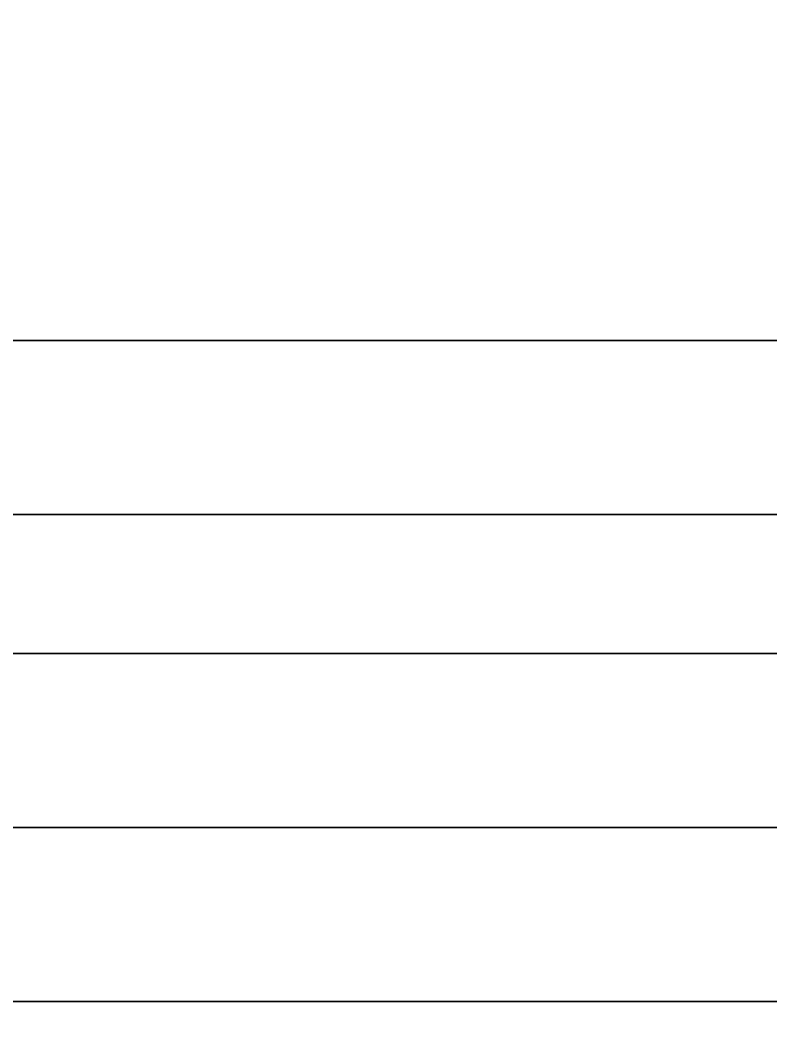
# Model space of a CAD drawing. Extents: x -100 to 2892, y -123 to 2616.
# Drawn here: x 88.4 to 131.5, y 1935.1 to 1992.4 of the extents above; entities that cross this region are included whole.
import ezdxf

# ---------------------------------------------------------------- set-up
doc = ezdxf.new("R2010")
doc.units = 0
for name, color, linetype in [('LAYER0', 7, 'CONTINUOUS'), ('LAYER229', 9, 'CONTINUOUS'), ('LAYER362', 9, 'CONTINUOUS'), ('LAYER363', 9, 'CONTINUOUS'), ('LAYER91', 7, 'CONTINUOUS'), ('LAYER93', 7, 'CONTINUOUS'), ('LAYER98', 7, 'CONTINUOUS')]:
    doc.layers.add(name, color=color, linetype=linetype)

msp = doc.modelspace()

# ---------------------------------------------------------------- linework, layer by layer
at = {"layer": 'LAYER0', "invisible_edges": 1}
for points in [[(2892.49, 2616, -5), (-100, -100.32, -5), (-100, 2616, -5), (2892.49, 2616, -5)], [(-100, -100.32, -5), (2892.49, 2616, -5), (2892.49, -100.32, -5), (-100, -100.32, -5)], [(2892.49, -100.32), (-100, 2616), (-100, -100.32), (2892.49, -100.32)], [(-100, 2616), (2892.49, -100.32), (2892.49, 2616), (-100, 2616)]]:
    msp.add_3dface(points, dxfattribs=at)
at = {"layer": 'LAYER229', "invisible_edges": 1}
for points in [[(466.5, 1936, 83), (50, 1936, 2537), (466.5, 1936, 2537), (466.5, 1936, 83)], [(50, 1936, 2537), (466.5, 1936, 83), (50, 1936, 83), (50, 1936, 2537)], [(466.5, 1936, 83), (50, 1918, 83), (50, 1936, 83), (466.5, 1936, 83)], [(50, 1918, 83), (466.5, 1936, 83), (466.5, 1918, 83), (50, 1918, 83)], [(466.5, 1918, 2537), (50, 1936, 2537), (50, 1918, 2537), (466.5, 1918, 2537)], [(50, 1936, 2537), (466.5, 1918, 2537), (466.5, 1936, 2537), (50, 1936, 2537)]]:
    msp.add_3dface(points, dxfattribs=at)
at = {"layer": 'LAYER362', "invisible_edges": 1}
for points in [[(1282, 1964, 2640), (48.00001, 1946, 2640), (1282, 1946, 2640), (1282, 1964, 2640)], [(48.00001, 1946, 2640), (1282, 1964, 2640), (48.00001, 1964, 2640), (48.00001, 1946, 2640)], [(48.00001, 1964, 2540), (1282, 1946, 2540), (48.00001, 1946, 2540), (48.00001, 1964, 2540)], [(1282, 1946, 2540), (48.00001, 1964, 2540), (1282, 1964, 2540), (1282, 1946, 2540)], [(1282, 1964, 2640), (48.00001, 1964, 2540), (48.00001, 1964, 2640), (1282, 1964, 2640)], [(48.00001, 1964, 2540), (1282, 1964, 2640), (1282, 1964, 2540), (48.00001, 1964, 2540)], [(1282, 1946, 2540), (48.00001, 1946, 2640), (48.00001, 1946, 2540), (1282, 1946, 2540)], [(48.00001, 1946, 2640), (1282, 1946, 2540), (1282, 1946, 2640), (48.00001, 1946, 2640)]]:
    msp.add_3dface(points, dxfattribs=at)
at = {"layer": 'LAYER363', "invisible_edges": 1}
for points in [[(1282, 1936, 80), (48, 1918, 80), (1282, 1918, 80), (1282, 1936, 80)], [(48, 1918, 80), (1282, 1936, 80), (48, 1936, 80), (48, 1918, 80)], [(48, 1936), (1282, 1918), (48, 1918), (48, 1936)], [(1282, 1918), (48, 1936), (1282, 1936), (1282, 1918)], [(1282, 1936, 80), (48, 1936), (48, 1936, 80), (1282, 1936, 80)], [(48, 1936), (1282, 1936, 80), (1282, 1936), (48, 1936)]]:
    msp.add_3dface(points, dxfattribs=at)
at = {"layer": 'LAYER91', "invisible_edges": 1}
for points in [[(459, 2496, 80), (66, 1936, 80), (66, 2496, 80), (459, 2496, 80)], [(66, 1936, 80), (459, 2496, 80), (459, 1936, 80), (66, 1936, 80)], [(459, 1936, 98), (66, 2496, 98), (66, 1936, 98), (459, 1936, 98)], [(66, 2496, 98), (459, 1936, 98), (459, 2496, 98), (66, 2496, 98)], [(459, 1936, 98), (66, 1936, 80), (459, 1936, 80), (459, 1936, 98)], [(66, 1936, 80), (459, 1936, 98), (66, 1936, 98), (66, 1936, 80)]]:
    msp.add_3dface(points, dxfattribs=at)
at = {"layer": 'LAYER93', "invisible_edges": 1}
for points in [[(459, 1974, 80), (66, 1974), (66, 1974, 80), (459, 1974, 80)], [(66, 1974), (459, 1974, 80), (459, 1974), (66, 1974)], [(459, 1956), (66, 1974), (459, 1974), (459, 1956)], [(66, 1974), (459, 1956), (66, 1956), (66, 1974)], [(66, 1956, 80), (459, 1974, 80), (66, 1974, 80), (66, 1956, 80)], [(459, 1974, 80), (66, 1956, 80), (459, 1956, 80), (459, 1974, 80)], [(459, 1956), (66, 1956, 80), (66, 1956), (459, 1956)], [(66, 1956, 80), (459, 1956), (459, 1956, 80), (66, 1956, 80)]]:
    msp.add_3dface(points, dxfattribs=at)
at = {"layer": 'LAYER98', "invisible_edges": 1}
for points in [[(66, 2496, 2539), (459, 1936, 2539), (459, 2496, 2539), (66, 2496, 2539)], [(459, 1936, 2539), (66, 2496, 2539), (66, 1936, 2539), (459, 1936, 2539)], [(66, 1936, 2521), (459, 2496, 2521), (459, 1936, 2521), (66, 1936, 2521)], [(459, 2496, 2521), (66, 1936, 2521), (66, 2496, 2521), (459, 2496, 2521)], [(66, 1936, 2521), (459, 1936, 2539), (66, 1936, 2539), (66, 1936, 2521)], [(459, 1936, 2539), (66, 1936, 2521), (459, 1936, 2521), (459, 1936, 2539)]]:
    msp.add_3dface(points, dxfattribs=at)

doc.saveas('drawing.dxf')
